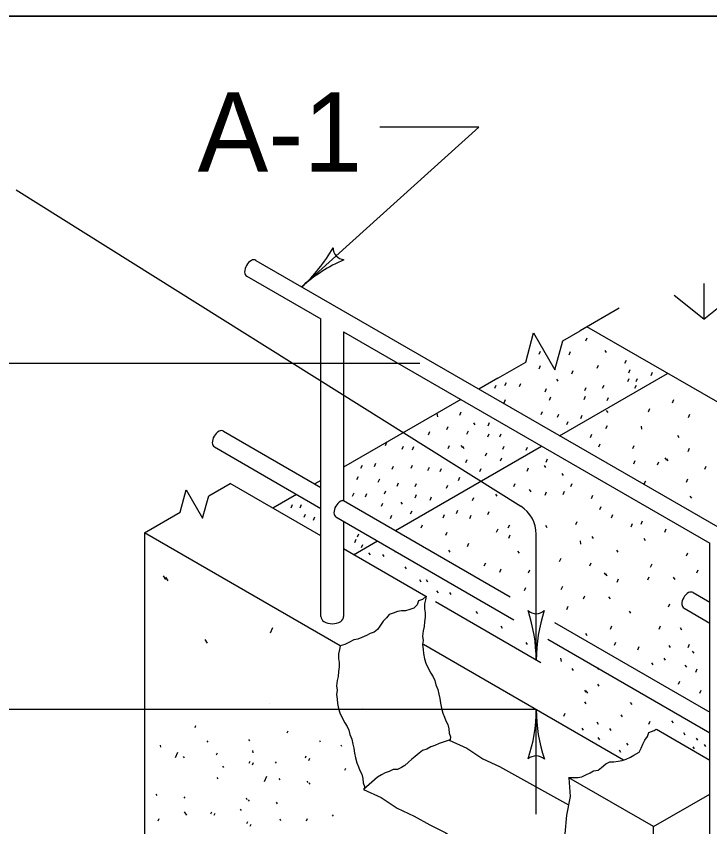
# Model space of a CAD drawing. Extents: x 1007 to 1035.5, y 1000.5 to 1021.5.
# Drawn here: x 1018.971 to 1020.724, y 1019.451 to 1021.5 of the extents above; entities that cross this region are included whole.
import ezdxf

# ---------------------------------------------------------------- set-up
doc = ezdxf.new("R2010")
doc.units = 0
for name, color, linetype in [('Level 1', 7, 'Continuous'), ('Level 10', 7, 'Continuous'), ('Level 11', 7, 'Continuous'), ('Level 5', 7, 'Continuous')]:
    doc.layers.add(name, color=color, linetype=linetype)

msp = doc.modelspace()

# ---------------------------------------------------------------- linework, layer by layer
at = {"layer": 'Level 1'}
for p, q in [((1020.1403, 1021.2195), (1019.6927, 1020.8158)), ((1020.1403, 1021.2195), (1019.8903, 1021.2195)), ((1018.9707, 1021.0609), (1020.2463, 1020.2611)), ((1019.5768, 1020.8826), (1021.0292, 1020.0444)), ((1019.5541, 1020.8432), (1019.7412, 1020.7352)), ((1020.4955, 1020.7622), (1020.3963, 1020.7049)), ((1019.7412, 1019.9825), (1019.7412, 1020.7352)), ((1021.7168, 1019.9626), (1020.4136, 1020.7149)), ((1019.7984, 1020.7021), (1019.7984, 1020.2755)), ((1019.7984, 1020.7021), (1020.7244, 1020.1675)), ((1019.991, 1020.6223), (1017.9734, 1020.6223)), ((1020.3448, 1020.4394), (1020.6178, 1020.5971)), ((1020.1888, 1020.5852), (1020.1405, 1020.5573)), ((1020.0948, 1020.531), (1019.7984, 1020.3598)), ((1019.4949, 1020.4508), (1019.7412, 1020.3087)), ((1019.4722, 1020.4113), (1019.7412, 1020.2559)), ((1019.9297, 1020.1998), (1020.2992, 1020.413)), ((1019.7412, 1020.3267), (1019.7256, 1020.3177)), ((1019.7412, 1020.1865), (1019.5115, 1020.3191)), ((1019.6798, 1020.2913), (1019.6198, 1020.2566)), ((1019.7984, 1020.2755), (1020.2196, 1020.0323)), ((1019.7788, 1020.2342), (1020.2291, 1019.9742)), ((1019.7984, 1020.2228), (1019.7984, 1019.9825)), ((1019.2949, 1020.194), (1019.2949, 1018.8102)), ((1019.7901, 1019.9083), (1019.2952, 1020.194)), ((1020.2854, 1019.8723), (1020.2854, 1020.1905)), ((1019.8239, 1020.1387), (1019.884, 1020.1734)), ((1020.7244, 1019.3002), (1020.7244, 1020.1675)), ((1020.0066, 1020.0333), (1019.7984, 1020.1534)), ((1020.6823, 1020.0428), (1020.7244, 1020.0185)), ((1020.2973, 1019.8654), (1020.0308, 1020.0192)), ((1020.6595, 1020.0033), (1020.7244, 1019.9658)), ((1020.3319, 1019.9675), (1020.7244, 1019.7409)), ((1020.5066, 1019.6196), (1020.0009, 1019.9116)), ((1020.3147, 1019.9248), (1020.7244, 1019.6882)), ((1020.2855, 1019.7473), (1017.9734, 1019.7473)), ((1019.612, 1019.7638), (1019.612, 1019.7638)), ((1019.8451, 1019.7498), (1019.8451, 1019.7498)), ((1020.2855, 1019.4831), (1020.2855, 1019.7473)), ((1019.4244, 1019.7065), (1019.422, 1019.7011)), ((1019.6575, 1019.6926), (1019.6551, 1019.6872)), ((1020.7244, 1019.6188), (1020.5898, 1019.6966)), ((1019.4524, 1019.6681), (1019.4548, 1019.6645)), ((1019.5613, 1019.6679), (1019.5589, 1019.6715)), ((1019.7372, 1019.6694), (1019.7395, 1019.6658)), ((1019.3364, 1019.652), (1019.3358, 1019.6574)), ((1019.7944, 1019.654), (1019.792, 1019.6576)), ((1019.3958, 1019.6253), (1019.3934, 1019.6289)), ((1019.479, 1019.637), (1019.4766, 1019.6316)), ((1019.5695, 1019.6381), (1019.5689, 1019.6435)), ((1019.7018, 1019.625), (1019.7042, 1019.6304)), ((1019.4926, 1019.6042), (1019.495, 1019.6006)), ((1019.5597, 1019.6113), (1019.5621, 1019.6166)), ((1019.5701, 1019.6124), (1019.5677, 1019.607)), ((1019.6288, 1019.6114), (1019.6265, 1019.615)), ((1019.7121, 1019.6231), (1019.7097, 1019.6177)), ((1019.8032, 1019.5985), (1019.8008, 1019.5931)), ((1019.4809, 1019.5722), (1019.4785, 1019.5758)), ((1019.6347, 1019.5728), (1019.637, 1019.5693)), ((1019.7055, 1019.5663), (1019.7078, 1019.5628)), ((1020.5817, 1019.4513), (1020.3676, 1019.5748)), ((1019.714, 1019.5583), (1019.7116, 1019.5618)), ((1019.3272, 1019.5296), (1019.3248, 1019.5332)), ((1019.398, 1019.5231), (1019.3957, 1019.5267)), ((1019.5518, 1019.5238), (1019.5542, 1019.5202)), ((1020.5817, 1019.4513), (1020.7244, 1019.5337)), ((1019.5603, 1019.5157), (1019.5579, 1019.5193)), ((1019.6311, 1019.5092), (1019.6288, 1019.5128)), ((1019.4626, 1019.4835), (1019.465, 1019.4889)), ((1019.473, 1019.4848), (1019.4706, 1019.4793)), ((1019.5401, 1019.4918), (1019.5377, 1019.4953)), ((1019.7732, 1019.4778), (1019.7708, 1019.4814)), ((1019.3309, 1019.4709), (1019.3285, 1019.4655)), ((1019.5538, 1019.459), (1019.5561, 1019.4643)), ((1019.6369, 1019.4706), (1019.6393, 1019.467)), ((1019.7061, 1019.4708), (1019.7037, 1019.4654)), ((1019.564, 1019.457), (1019.5616, 1019.4516)), ((1020.5817, 1019.3263), (1020.5817, 1019.4513))]:
    msp.add_line(p, q, dxfattribs=at)
for points in [[(1020.1888, 1020.5852), (1020.2589, 1020.6257), (1020.2787, 1020.6994), (1020.3327, 1020.6058), (1020.3525, 1020.6797), (1020.3963, 1020.7049)], [(1019.2949, 1020.1941), (1019.3852, 1020.2462), (1019.4004, 1020.3031), (1019.4421, 1020.2309), (1019.4573, 1020.2878), (1019.5115, 1020.3191)], [(1020.0066, 1020.0333), (1019.9984, 1020.0258), (1019.9881, 1020.0224), (1019.9846, 1020.012), (1019.976, 1020.0033), (1019.9656, 1019.9999), (1019.9553, 1019.9965), (1019.9449, 1019.9965), (1019.9345, 1019.9948), (1019.9242, 1019.9913), (1019.9138, 1019.9878), (1019.9069, 1019.9792), (1019.8983, 1019.9706), (1019.8897, 1019.9584), (1019.8844, 1019.9498), (1019.8758, 1019.9429), (1019.8654, 1019.9394), (1019.8568, 1019.9343), (1019.8448, 1019.9291), (1019.8343, 1019.9256), (1019.824, 1019.9239), (1019.8119, 1019.917), (1019.8016, 1019.9118), (1019.7901, 1019.9083)], [(1020.0076, 1020.0339), (1020.0057, 1020.0249), (1020.0033, 1020.0142), (1020.0033, 1020.0022), (1020.0044, 1019.9914), (1020.0044, 1019.9807), (1020.0033, 1019.9688), (1020.002, 1019.9568), (1019.9997, 1019.946), (1019.9984, 1019.9328), (1019.9997, 1019.9221), (1019.9984, 1019.9113), (1019.9997, 1019.8993), (1020.0008, 1019.8886), (1020.0033, 1019.8754), (1020.0068, 1019.8647), (1020.0104, 1019.8551), (1020.0188, 1019.8396), (1020.0248, 1019.83), (1020.0295, 1019.8204), (1020.0319, 1019.8097), (1020.0367, 1019.7977), (1020.0391, 1019.7858), (1020.0415, 1019.775), (1020.0439, 1019.763), (1020.0463, 1019.7511), (1020.0498, 1019.7379), (1020.0534, 1019.7283), (1020.057, 1019.7188), (1020.0618, 1019.7092), (1020.0642, 1019.6984), (1020.0654, 1019.6877), (1020.069, 1019.6781), (1020.0681, 1019.6708)], [(1019.7901, 1019.9083), (1019.7882, 1019.8993), (1019.7858, 1019.8885), (1019.7858, 1019.8765), (1019.7869, 1019.8658), (1019.7869, 1019.855), (1019.7858, 1019.8431), (1019.7845, 1019.8311), (1019.7822, 1019.8203), (1019.7809, 1019.8072), (1019.7822, 1019.7964), (1019.7809, 1019.7857), (1019.7822, 1019.7737), (1019.7833, 1019.7629), (1019.7858, 1019.7498), (1019.7893, 1019.739), (1019.7929, 1019.7294), (1019.8013, 1019.7139), (1019.8073, 1019.7043), (1019.812, 1019.6948), (1019.8144, 1019.684), (1019.8192, 1019.672), (1019.8216, 1019.6601), (1019.824, 1019.6493), (1019.8264, 1019.6373), (1019.8288, 1019.6254), (1019.8323, 1019.6123), (1019.8359, 1019.6027), (1019.8395, 1019.5931), (1019.8443, 1019.5835), (1019.8467, 1019.5728), (1019.8479, 1019.562), (1019.8515, 1019.5524), (1019.8508, 1019.5464)], [(1020.367, 1019.5752), (1020.3906, 1019.5752), (1020.4009, 1019.5769), (1020.4113, 1019.5821), (1020.4217, 1019.5873), (1020.4303, 1019.5924), (1020.4424, 1019.5942), (1020.451, 1019.6011), (1020.4614, 1019.6098), (1020.4718, 1019.6149), (1020.4821, 1019.6149), (1020.4925, 1019.6167), (1020.5028, 1019.6183), (1020.5132, 1019.6218), (1020.5236, 1019.627), (1020.5322, 1019.6322), (1020.546, 1019.6391), (1020.5512, 1019.6495), (1020.5547, 1019.6598), (1020.5598, 1019.6702), (1020.5668, 1019.6788), (1020.5702, 1019.6892), (1020.584, 1019.6944), (1020.5892, 1019.6978)], [(1020.0681, 1019.6708), (1020.0501, 1019.6648), (1020.0398, 1019.6613), (1020.0293, 1019.6562), (1020.019, 1019.6528), (1020.0087, 1019.6475), (1019.9983, 1019.6441), (1019.9897, 1019.6372), (1019.9793, 1019.6285), (1019.9707, 1019.6216), (1019.962, 1019.613), (1019.9534, 1019.6061), (1019.9448, 1019.6009), (1019.9344, 1019.5957), (1019.924, 1019.5957), (1019.9137, 1019.5905), (1019.9033, 1019.5871), (1019.8947, 1019.5819), (1019.8843, 1019.5767), (1019.8492, 1019.545)], [(1020.0657, 1019.67), (1020.1103, 1019.6499), (1020.1506, 1019.623), (1020.1931, 1019.6029), (1020.367, 1019.506)], [(1020.3676, 1019.5748), (1020.371, 1019.5273), (1020.3621, 1019.4803), (1020.3576, 1019.4333), (1020.3621, 1019.3885), (1020.3682, 1019.2559)], [(1019.8492, 1019.545), (1019.8938, 1019.5249), (1019.9341, 1019.498), (1019.9766, 1019.4779), (1020.0168, 1019.4555), (1020.0571, 1019.4354), (1020.0928, 1019.4086), (1020.1286, 1019.3839), (1020.1733, 1019.3593), (1020.3682, 1019.2559)]]:
    msp.add_lwpolyline(points, dxfattribs=at)
for centre, radius, start, end in [((1019.4308, 1021.106), 0.3909, 312.0526, 330.7214), ((1019.8031, 1020.9153), 0.0313, 180.8272, 262.9439), ((1019.5826, 1020.8529), 0.0343, 119.986, 180), ((1019.5711, 1020.8727), 0.0115, 59.9259, 120.0137), ((1019.9545, 1020.5255), 0.3909, 113.3997, 132.0465), ((1019.5597, 1020.853), 0.0115, 180, 240.1868), ((1019.4308, 1021.106), 0.3909, 312.0403, 312.0526), ((1019.5007, 1020.4211), 0.0343, 119.986, 180), ((1019.4892, 1020.4409), 0.0115, 60.0821, 120.0137), ((1019.4778, 1020.4212), 0.0115, 180, 240.1972), ((1019.8084, 1020.2442), 0.0343, 119.986, 180), ((1019.7969, 1020.264), 0.0115, 82.4093, 120.0137), ((1020.2021, 1020.1905), 0.0833, 0, 57.9001), ((1019.7879, 1020.2445), 0.0138, 181.1244, 228.9608), ((1020.6881, 1020.0131), 0.0343, 119.986, 180), ((1020.6767, 1020.0329), 0.0115, 60.2107, 120.0137), ((1020.2855, 1020.0209), 0.0313, 228.7746, 310.8913), ((1019.8945, 1019.8723), 0.3909, 0, 18.6688), ((1020.6764, 1019.8723), 0.3909, 161.3472, 179.9939), ((1020.6653, 1020.0132), 0.0115, 180, 239.8825), ((1019.7555, 1019.9825), 0.0143, 178.7576, 240.0343), ((1019.7841, 1019.9825), 0.0143, 299.9703, 0.1299), ((1019.7698, 1020.0073), 0.043, 239.9622, 299.9816), ((1019.8945, 1019.8723), 0.3909, 359.9878, 0), ((1019.8946, 1019.7473), 0.3909, 341.3472, 359.9939), ((1020.6764, 1019.7473), 0.3909, 180, 198.6688), ((1020.6764, 1019.7473), 0.3909, 179.9878, 180), ((1020.2855, 1019.5986), 0.0313, 48.7746, 130.8913)]:
    msp.add_arc(centre, radius, start, end, dxfattribs=at)
at = {"layer": 'Level 10'}
msp.add_line((1007, 1021.5), (1035.5, 1021.5), dxfattribs=at)
at = {"layer": 'Level 11'}
msp.add_lwpolyline([(1007, 1000.5), (1035.5, 1000.5), (1035.5, 1021.5), (1007, 1021.5)], close=True, dxfattribs=at)
at = {"layer": 'Level 5'}
for p, q in [((1020.7093, 1020.8242), (1020.7093, 1020.7342)), ((1020.7093, 1020.7342), (1020.6343, 1020.7942)), ((1020.7093, 1020.7342), (1020.7843, 1020.7942)), ((1020.4112, 1020.6793), (1020.4147, 1020.6873)), ((1020.2926, 1020.6454), (1020.2961, 1020.6534)), ((1020.3688, 1020.644), (1020.3723, 1020.652)), ((1020.4593, 1020.6551), (1020.4628, 1020.6498)), ((1020.5099, 1020.6228), (1020.5134, 1020.6308)), ((1020.2926, 1020.6088), (1020.2961, 1020.6168)), ((1020.4393, 1020.6102), (1020.4428, 1020.6182)), ((1020.3758, 1020.596), (1020.3793, 1020.604)), ((1020.5198, 1020.5988), (1020.5233, 1020.6068)), ((1020.5763, 1020.5918), (1020.5798, 1020.5998)), ((1020.1811, 1020.5593), (1020.1846, 1020.5673)), ((1020.2065, 1020.5663), (1020.21, 1020.5743)), ((1020.2432, 1020.5635), (1020.2467, 1020.5715)), ((1020.3364, 1020.5823), (1020.34, 1020.5771)), ((1020.4535, 1020.5593), (1020.457, 1020.5673)), ((1020.517, 1020.5763), (1020.5205, 1020.5843)), ((1020.5353, 1020.5593), (1020.5388, 1020.5673)), ((1020.5382, 1020.5763), (1020.5417, 1020.5843)), ((1020.3081, 1020.5508), (1020.3116, 1020.5588)), ((1020.4083, 1020.5537), (1020.4118, 1020.5617)), ((1020.2044, 1020.5228), (1020.2079, 1020.5308)), ((1020.3194, 1020.5297), (1020.3229, 1020.5377)), ((1020.4069, 1020.5311), (1020.4104, 1020.5391)), ((1020.4648, 1020.5283), (1020.4683, 1020.5363)), ((1020.6298, 1020.5228), (1020.6333, 1020.5308)), ((1020.5692, 1020.5), (1020.5727, 1020.508)), ((1020.0346, 1020.4954), (1020.0355, 1020.4875)), ((1020.0922, 1020.4915), (1020.0957, 1020.4995)), ((1020.2983, 1020.4929), (1020.3018, 1020.5009)), ((1020.3393, 1020.4863), (1020.3429, 1020.4943)), ((1020.3984, 1020.4831), (1020.4019, 1020.4911)), ((1020.4626, 1020.5035), (1020.4662, 1020.4982)), ((1020.6708, 1020.4859), (1020.6743, 1020.4939)), ((1020.1268, 1020.4719), (1020.1303, 1020.4666)), ((1020.1642, 1020.4647), (1020.1677, 1020.4727)), ((1020.3632, 1020.4675), (1020.3667, 1020.4755)), ((1020.4619, 1020.4577), (1020.4654, 1020.4657)), ((1020.0132, 1020.4421), (1020.0167, 1020.4501)), ((1020.0598, 1020.4548), (1020.0633, 1020.4628)), ((1020.1105, 1020.4435), (1020.114, 1020.4515)), ((1020.1628, 1020.4365), (1020.1663, 1020.4445)), ((1020.1938, 1020.4365), (1020.1973, 1020.4445)), ((1020.5505, 1020.464), (1020.5514, 1020.456)), ((1020.4224, 1020.4351), (1020.4259, 1020.4431)), ((1020.6427, 1020.4405), (1020.6463, 1020.4352)), ((1019.9043, 1020.4148), (1019.9078, 1020.4228)), ((1019.9468, 1020.4054), (1019.9503, 1020.4134)), ((1019.9723, 1020.404), (1019.9758, 1020.412)), ((1020.0626, 1020.4068), (1020.0661, 1020.4148)), ((1020.0952, 1020.4148), (1020.0988, 1020.4094)), ((1020.0988, 1020.4128), (1020.1023, 1020.4074)), ((1020.2008, 1020.4054), (1020.2043, 1020.4134)), ((1020.2601, 1020.4026), (1020.2636, 1020.4106)), ((1020.4436, 1020.4111), (1020.4471, 1020.4191)), ((1020.5297, 1020.4068), (1020.5332, 1020.4148)), ((1020.6694, 1020.3998), (1020.6729, 1020.4078)), ((1020.1571, 1020.3884), (1020.1606, 1020.3964)), ((1020.1952, 1020.3758), (1020.1987, 1020.3838)), ((1020.6111, 1020.3833), (1020.6147, 1020.378)), ((1019.8424, 1020.3574), (1019.8459, 1020.3654)), ((1019.8763, 1020.3617), (1019.8798, 1020.3697)), ((1019.9214, 1020.3546), (1019.9249, 1020.3626)), ((1019.9694, 1020.3574), (1019.9729, 1020.3654)), ((1020.1078, 1020.3715), (1020.1113, 1020.3795)), ((1020.3053, 1020.3646), (1020.3089, 1020.3593)), ((1020.3109, 1020.3729), (1020.3144, 1020.3809)), ((1020.5325, 1020.3687), (1020.536, 1020.3767)), ((1020.5918, 1020.3658), (1020.5953, 1020.3738)), ((1020.6147, 1020.3813), (1020.6183, 1020.376)), ((1020.7118, 1020.3546), (1020.7153, 1020.3626)), ((1020.0118, 1020.3518), (1020.0153, 1020.3598)), ((1020.0428, 1020.3489), (1020.0463, 1020.3569)), ((1020.143, 1020.3489), (1020.1465, 1020.3569)), ((1020.2629, 1020.3503), (1020.2664, 1020.3583)), ((1020.3499, 1020.3442), (1020.3535, 1020.3388)), ((1019.8323, 1020.3285), (1019.8359, 1020.3365)), ((1019.8862, 1020.3221), (1019.8897, 1020.3301)), ((1020.0893, 1020.3263), (1020.0928, 1020.3343)), ((1020.5588, 1020.3175), (1020.5623, 1020.3255)), ((1020.6652, 1020.3221), (1020.6687, 1020.3301)), ((1019.9017, 1020.2924), (1019.9052, 1020.3004)), ((1019.9342, 1020.3123), (1019.9377, 1020.3203)), ((1019.9793, 1020.3108), (1019.9828, 1020.3188)), ((1020.0583, 1020.3066), (1020.0618, 1020.3146)), ((1020.2291, 1020.3108), (1020.2326, 1020.3188)), ((1020.2681, 1020.3032), (1020.2717, 1020.2978)), ((1020.373, 1020.3108), (1020.3765, 1020.3188)), ((1019.8213, 1020.2868), (1019.8248, 1020.2948)), ((1019.8537, 1020.2854), (1019.8572, 1020.2934)), ((1019.9793, 1020.2826), (1019.9828, 1020.2906)), ((1020.0174, 1020.2769), (1020.0209, 1020.2849)), ((1020.1247, 1020.2755), (1020.1282, 1020.2835)), ((1020.1825, 1020.2919), (1020.1861, 1020.2866)), ((1020.3081, 1020.2896), (1020.3116, 1020.2976)), ((1020.3533, 1020.291), (1020.3568, 1020.299)), ((1020.4253, 1020.2812), (1020.4288, 1020.2892)), ((1020.6743, 1020.2867), (1020.6778, 1020.2813)), ((1019.666, 1020.2572), (1019.6695, 1020.2652)), ((1019.6886, 1020.2572), (1019.6921, 1020.2652)), ((1019.8946, 1020.2614), (1019.8981, 1020.2694)), ((1019.9433, 1020.2717), (1019.9469, 1020.2663)), ((1020.4464, 1020.2529), (1020.4499, 1020.2609)), ((1019.6984, 1020.2332), (1019.7019, 1020.2412)), ((1019.968, 1020.2416), (1019.9715, 1020.2496)), ((1020.0505, 1020.2323), (1020.054, 1020.2403)), ((1020.0838, 1020.243), (1020.0873, 1020.251)), ((1020.1628, 1020.2402), (1020.1663, 1020.2482)), ((1020.4758, 1020.2323), (1020.4794, 1020.2403)), ((1019.7224, 1020.2261), (1019.7259, 1020.2341)), ((1019.9172, 1020.2303), (1019.9207, 1020.2383)), ((1020.1176, 1020.2303), (1020.1211, 1020.2383)), ((1020.3858, 1020.2148), (1020.3893, 1020.2228)), ((1020.5508, 1020.2162), (1020.5543, 1020.2242)), ((1019.9948, 1020.2063), (1019.9983, 1020.2143)), ((1020.1854, 1020.1958), (1020.189, 1020.2038)), ((1020.215, 1020.2063), (1020.2185, 1020.2143)), ((1020.3087, 1020.2131), (1020.3123, 1020.2078)), ((1020.5254, 1020.2092), (1020.5289, 1020.2172)), ((1020.6108, 1020.1958), (1020.6144, 1020.2038)), ((1019.8269, 1020.1696), (1019.8304, 1020.1776)), ((1019.8339, 1020.1838), (1019.8374, 1020.1918)), ((1020.0569, 1020.188), (1020.0604, 1020.196)), ((1020.2163, 1020.1809), (1020.2198, 1020.1889)), ((1020.4262, 1020.1846), (1020.4298, 1020.1793)), ((1020.5574, 1020.1803), (1020.561, 1020.175)), ((1019.8438, 1020.1569), (1019.8473, 1020.1649)), ((1020.1119, 1020.1598), (1020.1154, 1020.1678)), ((1020.3966, 1020.1735), (1020.3975, 1020.1656)), ((1019.8617, 1020.1437), (1019.8653, 1020.1383)), ((1019.8969, 1020.1394), (1019.9005, 1020.1341)), ((1019.9301, 1020.1453), (1019.9306, 1020.1465)), ((1020.0634, 1020.15), (1020.0669, 1020.1447)), ((1020.2384, 1020.1479), (1020.242, 1020.1426)), ((1020.4888, 1020.15), (1020.4923, 1020.1447)), ((1020.6652, 1020.1358), (1020.6687, 1020.1438)), ((1020.1543, 1020.1103), (1020.1578, 1020.1183)), ((1020.3448, 1020.1216), (1020.3483, 1020.1296)), ((1020.421, 1020.1103), (1020.4245, 1020.1183)), ((1019.9534, 1020.1083), (1019.957, 1020.103)), ((1020.1938, 1020.0948), (1020.1973, 1020.1028)), ((1020.2663, 1020.0928), (1020.2698, 1020.1008)), ((1020.5748, 1020.1075), (1020.5783, 1020.1155)), ((1020.6917, 1020.0928), (1020.6952, 1020.1008)), ((1019.3424, 1020.085), (1019.3483, 1020.0762)), ((1019.3483, 1020.0817), (1019.3543, 1020.0728)), ((1019.9901, 1020.0758), (1019.9937, 1020.0705)), ((1020.007, 1020.0758), (1020.0106, 1020.0705)), ((1020.4572, 1020.0928), (1020.4608, 1020.0875)), ((1020.4608, 1020.0908), (1020.4643, 1020.0855)), ((1020.4902, 1020.0693), (1020.4937, 1020.0773)), ((1020.5678, 1020.075), (1020.5713, 1020.083)), ((1020.6322, 1020.0815), (1020.6358, 1020.0762)), ((1020.2559, 1020.0482), (1020.2594, 1020.0562)), ((1020.349, 1020.051), (1020.3525, 1020.059)), ((1020.0338, 1020.0477), (1020.0374, 1020.0423)), ((1020.0663, 1020.0434), (1020.0698, 1020.0381)), ((1020.4048, 1020.027), (1020.4083, 1020.035)), ((1020.4685, 1020.0321), (1020.4721, 1020.0268)), ((1020.6198, 1020.0066), (1020.6233, 1020.0146)), ((1020.1332, 1019.9954), (1020.1368, 1019.9901)), ((1020.3632, 1020.0002), (1020.3667, 1020.0082)), ((1020.5203, 1019.9962), (1020.5238, 1019.9909)), ((1019.6133, 1019.9413), (1019.6192, 1019.9546)), ((1020.1961, 1019.9587), (1020.1997, 1019.9533)), ((1020.4733, 1019.9508), (1020.4768, 1019.9588)), ((1020.596, 1019.9508), (1020.5995, 1019.9588)), ((1020.6491, 1019.9544), (1020.6527, 1019.9491)), ((1020.4103, 1019.9402), (1020.4138, 1019.9348)), ((1019.4476, 1019.924), (1019.4535, 1019.9151)), ((1020.2593, 1019.9166), (1020.2629, 1019.9113)), ((1020.4831, 1019.9098), (1020.4866, 1019.9178)), ((1020.6694, 1019.9042), (1020.6729, 1019.9122)), ((1020.5423, 1019.8985), (1020.5458, 1019.9065)), ((1020.6208, 1019.9092), (1020.6243, 1019.9038)), ((1020.6802, 1019.8952), (1020.6838, 1019.8898)), ((1020.3473, 1019.877), (1020.3482, 1019.8691)), ((1020.6079, 1019.8771), (1020.6115, 1019.8718)), ((1020.3753, 1019.8513), (1020.3789, 1019.846)), ((1020.4403, 1019.8523), (1020.443, 1019.8482)), ((1020.5772, 1019.8655), (1020.5808, 1019.8602)), ((1020.6617, 1019.8598), (1020.6653, 1019.8544)), ((1020.6892, 1019.842), (1020.6927, 1019.85)), ((1020.4403, 1019.8118), (1020.4438, 1019.8065)), ((1020.6454, 1019.811), (1020.6489, 1019.819)), ((1020.4078, 1019.7963), (1020.4114, 1019.791)), ((1020.4114, 1019.7943), (1020.415, 1019.789)), ((1020.699, 1019.7884), (1020.7025, 1019.7964)), ((1020.4078, 1019.7667), (1020.4114, 1019.7613)), ((1020.5235, 1019.7653), (1020.5271, 1019.7599)), ((1020.3555, 1019.7305), (1020.359, 1019.7385)), ((1020.4995, 1019.7342), (1020.5031, 1019.7288)), ((1020.4388, 1019.7158), (1020.4424, 1019.7105)), ((1020.5704, 1019.7101), (1020.5739, 1019.7181)), ((1020.6279, 1019.7187), (1020.6315, 1019.7133)), ((1020.4008, 1019.7003), (1020.4043, 1019.695)), ((1020.471, 1019.6997), (1020.4745, 1019.6944)), ((1020.6576, 1019.689), (1020.6612, 1019.6837)), ((1020.4417, 1019.6763), (1020.4453, 1019.671)), ((1020.69, 1019.6749), (1020.6936, 1019.6696)), ((1020.4953, 1019.6453), (1020.4988, 1019.6399)), ((1020.5137, 1019.6622), (1020.5173, 1019.6568)), ((1020.6814, 1019.6533), (1020.6849, 1019.6479)), ((1020.7098, 1019.6593), (1020.7134, 1019.654)), ((1019.3735, 1019.626), (1019.3794, 1019.6393)), ((1019.5985, 1019.5653), (1019.6044, 1019.5787)), ((1019.3951, 1019.4889), (1019.401, 1019.48))]:
    msp.add_line(p, q, dxfattribs=at)

# ---------------------------------------------------------------- texts
at = {"layer": 'Level 1'}
msp.add_text('A-1', height=0.2, dxfattribs=at).set_placement((1019.4296, 1021.1073))

doc.saveas('drawing.dxf')
